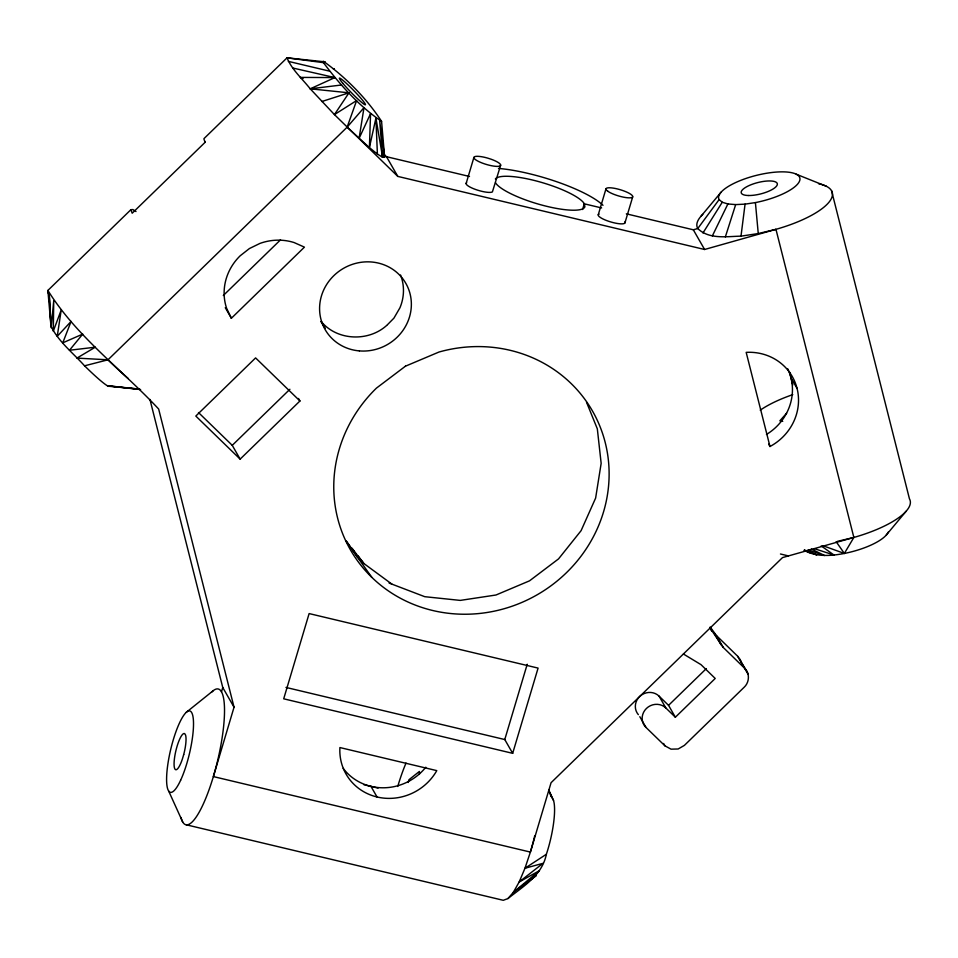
<?xml version="1.0" encoding="UTF-8"?>
<svg xmlns="http://www.w3.org/2000/svg" width="958" height="958" viewBox="0 0 958 958"><rect width="100%" height="100%" fill="white"/><g stroke="black" fill="none" stroke-linecap="round" stroke-linejoin="round"><path stroke-width="1.44" d="M702.765 214.4A69.754 21.962 -14.2 0 0 697.771 228.531C708.956 239.608 726.715 236.434 741.001 236.147L745.061 204.138L755.407 202.593A41.853 13.172 -14.2 0 0 799.966 179.122A41.853 13.172 -14.2 0 0 756.018 175.47A41.853 13.172 -14.2 0 0 719.123 199.575L697.771 228.531L693.317 229.788L626.34 213.838M381.595 154.549L382.625 157.316L375.919 118.097L369.405 147.604L377.392 154.058L382.625 157.316L384.637 157.184L381.571 121.367C366.627 98.327 345.694 77.299 323.385 61.252L323.469 62.665C339.815 84.591 358.951 106.003 381.571 121.367M221.466 691.832L222.759 687.497L149.939 399.45M136 211.538L132.911 209.551L130.887 209.694L47.9 290.43C76.448 336.414 122.097 369.8 158.657 409.03L234.039 707.208L213.359 776.579L530.385 852.081L551.066 782.71L782.494 557.604L853.853 537.45A69.754 21.962 -14.2 0 0 909.453 498.843L831.568 190.738M466.115 183.553L473.875 157.531M500.675 165.171L500.16 165.89A13.951 3.221 16.6 0 1 484.736 163.938A13.951 3.221 16.6 0 1 473.935 157.256A13.951 3.221 16.6 0 1 487.478 158.058L490.939 159.16A13.951 3.221 16.6 0 1 500.675 165.171L492.4 191.911A13.951 3.221 16.6 0 1 475.839 189.564A13.951 3.221 16.6 0 1 466.618 182.822M408.144 782.494L408.97 779.716L419.364 771.477L419.364 774.411M582.584 209.515L584.272 203.814L601.624 207.946M598.259 214.772L606.007 188.75M624.939 222.891L632.699 196.869M512.674 753.335L538.085 668.097L309.123 613.575L283.7 698.813L512.674 753.335L504.77 739.54L527.223 664.253M725.35 236.925L735.672 204.605L745.061 204.138M548.706 789.823L553.508 800.397A41.853 9.604 -76.6 0 1 546.359 854.273C542.252 875.253 523.403 886.222 507.944 898.556L503.285 900.304L186.259 824.79M712.381 235.848L727.888 203.958L735.672 204.605M804.193 550.443C816.575 557.065 831.005 556.023 844.345 553.449L853.853 537.45L775.956 229.333A69.754 21.962 -14.2 0 0 818.527 183.708M702.968 232.986L722.248 202.246L727.888 203.958M325.289 61.887L287.029 57.839C291.951 69.862 302.309 78.76 310.224 88.819L348.975 92.818L334.438 114.601L397.798 176.404L704.597 249.487L775.956 229.333L758.257 233.56L741.001 236.147M701.088 216.137L721.111 192.139M886.198 535.139L906.136 511.225M507.944 898.556L513.356 892.305L539.462 870.642L519.176 881.959L513.356 892.305L536.061 875.708L522.302 886.138M786.638 413.221L779.836 420.837L782.722 421.34M387.212 324.954C369.046 341.994 337.156 341 321.11 321.421L322.523 323.744M387.523 324.642L393.93 318.14L399.941 307.793A46.499 43.972 -29.8 0 0 400.552 275.018M205.299 142.119L132.192 213.215L130.887 209.694M223.31 295.507L280.478 239.883M231.381 318.248L304.428 247.14L294.106 242.554A52.534 49.684 -29.8 0 0 259.941 243.416L249.403 248.553L240.183 255.786A52.534 49.684 -29.8 0 0 226.591 308.213L231.381 318.248L225.274 307.662M298.501 398.468L299.938 400.983L240.147 459.133L232.255 445.338L289.903 389.259M683.401 654.003L701.005 664.648L715.219 678.456L675.366 717.231L668.552 705.339L706.309 668.612M186.307 712.297L213.227 690.694M546.359 854.273L524.972 868.247L519.176 881.959L542.97 863.338L524.972 868.247L530.385 852.081A69.754 15.999 -76.6 0 0 534.696 835.939M48.295 293.34L47.9 290.43L50.978 326.211C58.522 341.611 73.131 353.095 84.555 365.812L107.991 359.813L347.119 127.198L356.627 100.542L334.438 114.601L310.224 88.819L334.893 77.586L292.873 68.042M321.852 101.512L348.975 92.818M837.508 541.342L853.853 537.45M310.224 88.819L341.563 84.987M334.893 77.586L300.333 77.406L303.087 78.532M334.162 68.988L333.396 68.904L334.282 69.096M140.598 389.583L107.404 385.751L139.64 389.152L109.224 386.302A41.853 3.569 45.8 0 1 84.555 365.812M323.469 62.665L287.029 57.839L204.006 138.587A69.754 5.976 45.8 0 0 205.24 142.059M288.334 61.372L329.432 71.12M383.32 153.651L386.505 156.705L469.504 176.476M780.447 553.999L788.47 555.915M285.951 687.425L504.77 739.54M363.848 784.686L378.087 788.087M814.42 548.671L833.975 555.029L821.21 545.916M808.097 549.964L824.563 555.52L811.234 548.97M822.91 545.701L844.345 553.449A41.853 13.172 -14.2 0 0 888.198 532.121M389.092 583.051L424.753 596.69L460.259 600.403L495.993 595.002L529.523 580.835L558.526 558.909L581.087 530.672L595.625 498.088L601.157 463.349L597.325 428.837L586.524 402.216M804.325 550.12L816.743 554.886L806.157 550.515M796.278 174.224L826.359 186.271M804.492 550.131L811.043 553.197M639.812 716.692L645.943 727.385L664.948 745.839L671.031 749.156L678.156 748.988L684.407 745.372L744.186 687.221C749.455 682.371 749.982 673.306 744.653 668.301L723.17 647.369L709.639 627.418M346.592 541.318L357.262 556.837L363.896 563.532L391.882 584.117M719.123 199.575L722.248 202.246M638.339 714.656A13.951 13.184 -29.8 0 1 640.028 696.167A13.951 13.184 -29.8 0 1 659.056 696.119L668.552 705.339M659.056 696.119L665.87 707.998L675.366 717.231M299.938 400.983L255.594 357.909L195.815 416.059L240.147 459.133M198.474 412.527L232.255 445.338M710.321 627.155L716.356 635.477L737.84 656.422L747.527 672.564M351.694 547.868L363.214 562.825M363.896 563.532L359.19 557.46L357.262 556.837L352.891 549.401M357.945 555.868L359.058 557.424M346.137 541.162L371.8 577.327M836.154 541.665L844.345 553.449M323.936 326.067L325.349 328.378M321.074 321.529L323.301 325.253M550.383 794.721L553.508 800.397M737.84 656.422L748.066 674.216M716.356 635.477L723.17 647.369M714.213 632.915L721.027 644.794M663.583 743.468L664.948 745.839M790.985 377.823L797.068 388.433A52.51 49.648 -29.8 0 1 769.981 446.512L768.627 444.153M693.317 229.788L704.597 249.487M386.505 156.705L397.798 176.404M370.962 786.386L377.045 796.984A52.51 49.648 -29.8 0 0 436.776 770.627L339.91 747.551A52.51 49.648 -29.8 0 0 377.033 796.984M222.759 687.497L234.039 707.208M710.094 628.041L711.674 630.987M739.959 659.14L741.253 662.325M168.68 791.069L182.679 821.916M548.718 790.542L551.724 797.355M383.763 154.825L384.637 157.184L379.667 120.732L382.625 157.316M789.548 372.123L792.793 384.96M769.981 446.512L746.174 352.364A52.51 49.648 -29.8 0 1 797.068 388.433M495.549 182.679L495.597 182.906A46.966 10.849 16.6 0 0 542.515 205.252A46.966 10.849 16.6 0 0 584.907 206.712L584.224 203.575A46.966 10.849 16.6 0 0 539.27 181.769A46.966 10.849 16.6 0 0 495.37 178.93M48.678 296.238L49.265 300.596M755.407 202.593L758.257 233.56M50.978 326.211L49.205 293.962L51.145 327.708L53.744 300.632L53.289 331.157L61.204 309.997L57.252 336.318L71.096 321.409L62.773 342.832L82.723 334.103L69.479 350.257L95.309 347.191L76.915 358.1L107.991 359.813A69.754 5.952 45.8 0 0 128.336 378.614M375.919 118.097L377.392 154.058M397.726 786.458A69.754 15.999 -76.6 0 1 406.012 763.071M425.807 767.226A52.51 49.648 -29.8 0 1 343.204 768.388M760.233 410.18A69.754 21.962 -14.2 0 1 792.769 394.636M787.644 368.686A52.51 49.648 -29.8 0 1 766.448 434.465M211.49 692.287A69.754 15.999 -76.6 0 1 217.286 762.053A69.754 15.999 -76.6 0 1 181.002 817.497M645.943 727.385A13.951 13.184 -29.8 0 1 646.41 708.465A13.951 13.184 -29.8 0 1 665.87 707.998M498.471 168.416A69.754 16.106 16.6 0 1 602.989 205.311M624.808 221.981A13.951 3.221 16.6 0 1 617.192 223.453A13.951 3.221 16.6 0 1 601.289 218.077L599.421 216.807A13.951 3.221 16.6 0 1 599.025 214.137M370.566 113.631L369.405 147.604L347.119 127.198L363.992 107.643L359.07 138.443L370.566 113.631M183.708 754.581L182.355 759.107A18.597 4.263 -76.6 0 1 174.751 768.723A18.597 4.263 -76.6 0 1 176.823 747.132A18.597 4.263 -76.6 0 1 184.786 733.744L185.577 735.121A18.597 4.263 -76.6 0 1 183.708 754.581M405.462 366.184L376.434 388.122A139.509 131.905 -29.8 0 0 410.311 603.049A139.509 131.905 -29.8 0 0 608.27 488.808A139.509 131.905 -29.8 0 0 438.992 352.029L405.462 366.184M607.815 191.229L607.18 190.798A13.951 3.221 16.6 0 1 619.431 189.48A13.951 3.221 16.6 0 1 631.466 197.647A13.951 3.221 16.6 0 1 609.048 192.055L607.815 191.229M748.773 195.516A18.597 5.856 -14.2 0 0 777.273 184.726A18.597 5.856 -14.2 0 0 751.731 184.463A18.597 5.856 -14.2 0 0 748.773 195.516M180.595 780.327A41.853 9.604 -76.6 0 0 191.432 712.201A41.853 9.604 -76.6 0 0 168.129 762.364A41.853 9.604 -76.6 0 0 180.595 780.327M359.394 350.903A46.499 43.972 -29.8 0 0 407.904 287.484A46.499 43.972 -29.8 0 0 329.121 280.957A46.499 43.972 -29.8 0 0 359.394 350.903M342.904 83.394A18.597 1.581 45.7 0 0 364.854 104.685A18.597 1.581 45.7 0 0 349.359 86.172A18.597 1.581 45.7 0 0 342.904 83.394"/></g></svg>
